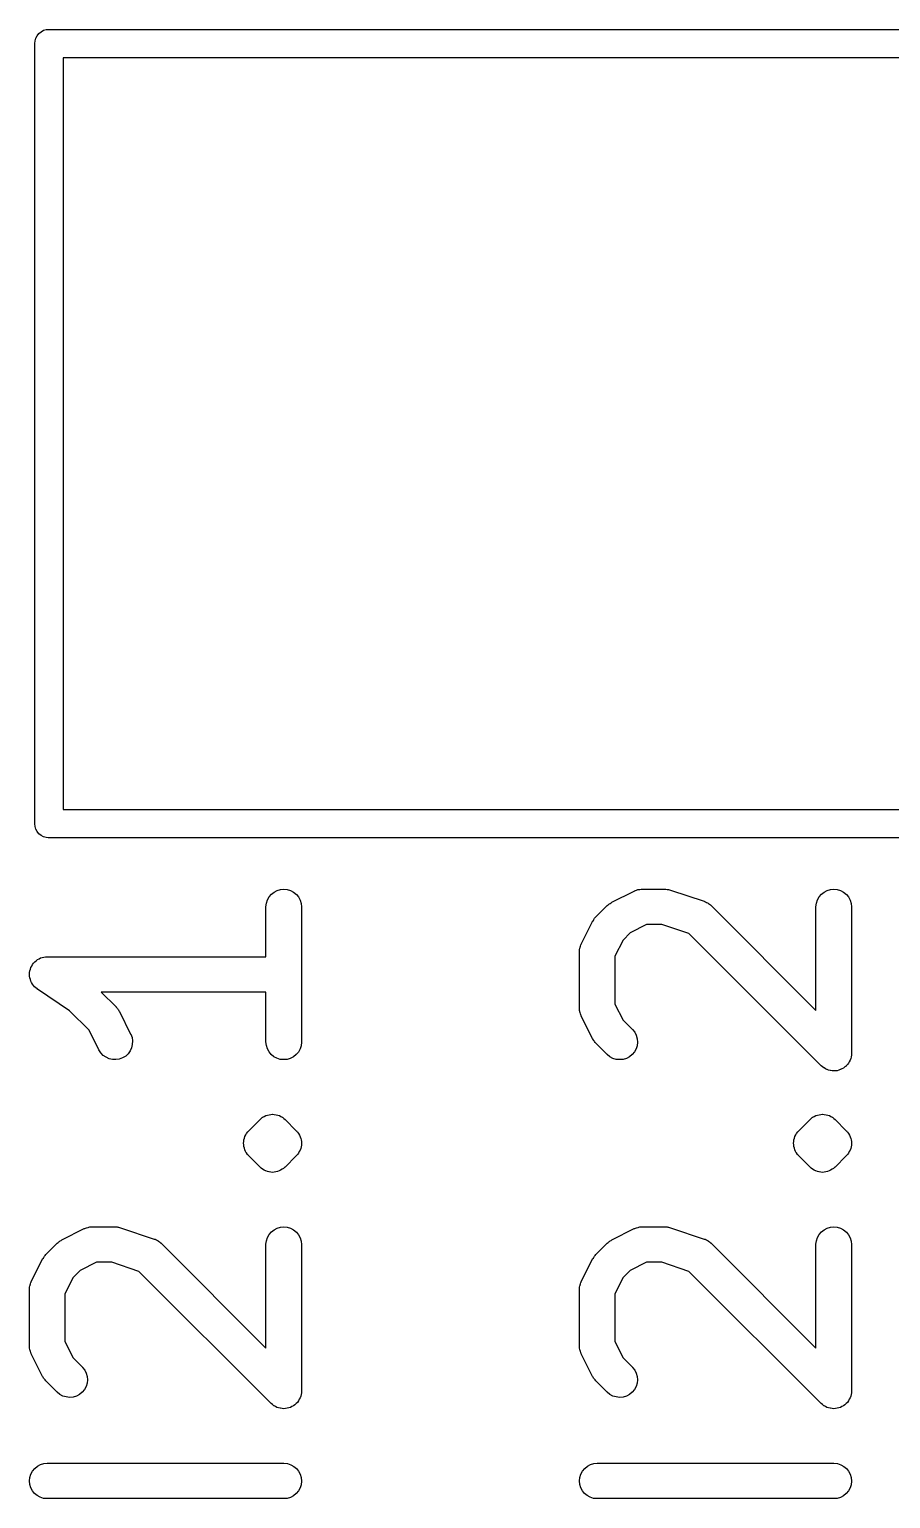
# Model space of a CAD drawing. Extents: x 160.5 to 231.1, y -123.8 to -81.5.
# Drawn here: x 186.68 to 190.32, y -116.97 to -110.75 of the extents above; entities that cross this region are included whole.
import ezdxf

# ---------------------------------------------------------------- set-up
doc = ezdxf.new("R2010")
doc.units = 0
doc.layers.add('BLACK', color=7, linetype='CONTINUOUS')

msp = doc.modelspace()

# ---------------------------------------------------------------- linework, layer by layer
at = {"layer": 'BLACK', "linetype": 'CONTINUOUS'}
for p, q in [((186.737, -110.754), (186.748, -110.751)), ((186.748, -110.751), (186.757, -110.75)), ((186.757, -110.75), (186.76, -110.75)), ((186.76, -110.75), (186.763, -110.75)), ((186.763, -110.75), (192.163, -110.75)), ((186.7, -110.81), (186.701, -110.798)), ((186.7, -110.813), (186.7, -110.81)), ((186.7, -114.107), (186.7, -110.813)), ((186.701, -110.798), (186.704, -110.787)), ((186.704, -110.787), (186.71, -110.777)), ((186.71, -110.777), (186.717, -110.767)), ((186.717, -110.767), (186.727, -110.76)), ((186.727, -110.76), (186.737, -110.754)), ((192.163, -110.87), (186.82, -110.87)), ((186.82, -110.87), (186.82, -114.05)), ((186.7, -114.11), (186.7, -114.107)), ((186.82, -114.05), (192.163, -114.05)), ((186.701, -114.122), (186.7, -114.11)), ((186.704, -114.133), (186.701, -114.122)), ((186.71, -114.143), (186.704, -114.133)), ((186.717, -114.153), (186.71, -114.143)), ((186.727, -114.16), (186.717, -114.153)), ((186.737, -114.166), (186.727, -114.16)), ((186.748, -114.169), (186.737, -114.166)), ((186.757, -114.17), (186.748, -114.169)), ((186.76, -114.17), (186.757, -114.17)), ((186.757, -114.17), (186.757, -114.17)), ((186.763, -114.17), (186.76, -114.17)), ((192.163, -114.17), (186.763, -114.17)), ((187.69, -114.42), (187.7, -114.408)), ((187.7, -114.408), (187.711, -114.399)), ((187.711, -114.399), (187.724, -114.392)), ((187.724, -114.392), (187.738, -114.388)), ((187.738, -114.388), (187.753, -114.387)), ((187.753, -114.387), (187.767, -114.388)), ((187.767, -114.388), (187.781, -114.393)), ((187.781, -114.393), (187.794, -114.4)), ((187.794, -114.4), (187.806, -114.409)), ((187.806, -114.409), (187.815, -114.42)), ((189.139, -114.442), (189.234, -114.395)), ((189.234, -114.395), (189.235, -114.394)), ((189.235, -114.394), (189.237, -114.394)), ((189.237, -114.394), (189.239, -114.393)), ((189.239, -114.393), (189.244, -114.391)), ((189.244, -114.391), (189.249, -114.389)), ((189.249, -114.389), (189.251, -114.389)), ((189.251, -114.389), (189.253, -114.388)), ((189.253, -114.388), (189.258, -114.388)), ((189.258, -114.388), (189.263, -114.387)), ((189.263, -114.387), (189.266, -114.387)), ((189.266, -114.387), (189.268, -114.387)), ((189.268, -114.387), (189.363, -114.387)), ((189.363, -114.387), (189.364, -114.387)), ((189.364, -114.387), (189.368, -114.387)), ((189.368, -114.387), (189.373, -114.388)), ((189.373, -114.388), (189.376, -114.388)), ((189.376, -114.388), (189.379, -114.389)), ((189.379, -114.389), (189.383, -114.39)), ((189.383, -114.39), (189.387, -114.391)), ((189.387, -114.391), (189.53, -114.438)), ((190.015, -114.42), (190.025, -114.408)), ((190.025, -114.408), (190.036, -114.399)), ((190.036, -114.399), (190.049, -114.392)), ((190.049, -114.392), (190.063, -114.388)), ((190.063, -114.388), (190.078, -114.387)), ((190.078, -114.387), (190.092, -114.388)), ((190.092, -114.388), (190.106, -114.393)), ((190.106, -114.393), (190.119, -114.4)), ((190.119, -114.4), (190.131, -114.409)), ((190.131, -114.409), (190.14, -114.42)), ((187.677, -114.461), (187.679, -114.446)), ((187.677, -114.462), (187.677, -114.461)), ((187.677, -114.673), (187.677, -114.462)), ((187.679, -114.446), (187.683, -114.432)), ((187.683, -114.432), (187.69, -114.42)), ((187.815, -114.42), (187.822, -114.433)), ((187.822, -114.433), (187.826, -114.447)), ((187.826, -114.447), (187.827, -114.462)), ((187.827, -114.462), (187.827, -115.033)), ((189.072, -114.504), (189.12, -114.456)), ((189.12, -114.456), (189.124, -114.453)), ((189.12, -114.456), (189.12, -114.456)), ((189.124, -114.453), (189.127, -114.45)), ((189.127, -114.45), (189.129, -114.449)), ((189.129, -114.449), (189.132, -114.447)), ((189.132, -114.447), (189.136, -114.445)), ((189.136, -114.445), (189.139, -114.442)), ((189.53, -114.438), (189.531, -114.439)), ((189.531, -114.439), (189.533, -114.44)), ((189.533, -114.44), (189.535, -114.44)), ((189.535, -114.44), (189.539, -114.443)), ((189.539, -114.443), (189.544, -114.445)), ((189.544, -114.445), (189.546, -114.446)), ((189.546, -114.446), (189.548, -114.447)), ((189.548, -114.447), (189.552, -114.45)), ((189.552, -114.45), (189.556, -114.453)), ((189.556, -114.453), (189.557, -114.455)), ((189.557, -114.455), (189.559, -114.456)), ((189.559, -114.456), (190.002, -114.9)), ((190.002, -114.461), (190.004, -114.446)), ((190.002, -114.462), (190.002, -114.461)), ((190.002, -114.9), (190.002, -114.462)), ((190.004, -114.446), (190.008, -114.432)), ((190.008, -114.432), (190.015, -114.42)), ((190.14, -114.42), (190.147, -114.433)), ((190.147, -114.433), (190.151, -114.447)), ((190.151, -114.447), (190.152, -114.462)), ((190.152, -114.462), (190.152, -115.081)), ((189.01, -114.619), (189.058, -114.524)), ((189.058, -114.523), (189.061, -114.519)), ((189.058, -114.524), (189.058, -114.523)), ((189.061, -114.519), (189.063, -114.515)), ((189.063, -114.515), (189.065, -114.513)), ((189.065, -114.513), (189.066, -114.51)), ((189.066, -114.51), (189.069, -114.507)), ((189.069, -114.507), (189.072, -114.504)), ((189.286, -114.537), (189.217, -114.571)), ((189.351, -114.537), (189.286, -114.537)), ((189.465, -114.575), (189.351, -114.537)), ((189.187, -114.602), (189.152, -114.67)), ((189.217, -114.571), (189.187, -114.602)), ((190.024, -115.134), (189.465, -114.575)), ((189.002, -114.651), (189.003, -114.649)), ((189.002, -114.652), (189.002, -114.651)), ((189.002, -114.89), (189.002, -114.652)), ((189.003, -114.642), (189.004, -114.637)), ((189.003, -114.647), (189.003, -114.642)), ((189.003, -114.649), (189.003, -114.647)), ((189.004, -114.637), (189.005, -114.635)), ((189.005, -114.633), (189.007, -114.628)), ((189.005, -114.635), (189.005, -114.633)), ((189.007, -114.628), (189.008, -114.623)), ((189.008, -114.623), (189.01, -114.621)), ((189.01, -114.621), (189.01, -114.619)), ((186.679, -114.732), (186.681, -114.725)), ((186.681, -114.725), (186.683, -114.719)), ((186.683, -114.718), (186.687, -114.712)), ((186.683, -114.719), (186.683, -114.718)), ((186.683, -114.719), (186.683, -114.719)), ((186.687, -114.712), (186.69, -114.706)), ((186.69, -114.706), (186.695, -114.7)), ((186.69, -114.706), (186.69, -114.706)), ((186.69, -114.706), (186.69, -114.706)), ((186.695, -114.7), (186.7, -114.694)), ((186.7, -114.694), (186.705, -114.69)), ((186.7, -114.694), (186.7, -114.694)), ((186.7, -114.694), (186.7, -114.694)), ((186.705, -114.69), (186.711, -114.685)), ((186.711, -114.685), (186.718, -114.682)), ((186.711, -114.685), (186.711, -114.685)), ((186.711, -114.685), (186.711, -114.685)), ((186.718, -114.682), (186.724, -114.678)), ((186.724, -114.678), (186.731, -114.676)), ((186.724, -114.678), (186.724, -114.678)), ((186.724, -114.678), (186.724, -114.678)), ((186.731, -114.676), (186.738, -114.674)), ((186.738, -114.674), (186.745, -114.673)), ((186.738, -114.674), (186.738, -114.674)), ((186.738, -114.674), (186.738, -114.674)), ((186.745, -114.673), (186.752, -114.673)), ((186.752, -114.673), (187.677, -114.673)), ((189.152, -114.67), (189.152, -114.873)), ((186.677, -114.747), (186.678, -114.74)), ((186.678, -114.755), (186.677, -114.747)), ((186.677, -114.747), (186.677, -114.747)), ((186.677, -114.747), (186.677, -114.747)), ((186.678, -114.74), (186.679, -114.733)), ((186.679, -114.762), (186.678, -114.755)), ((186.679, -114.733), (186.679, -114.732)), ((186.679, -114.732), (186.679, -114.732)), ((186.681, -114.769), (186.679, -114.762)), ((186.679, -114.762), (186.679, -114.762)), ((186.679, -114.762), (186.679, -114.762)), ((186.683, -114.776), (186.681, -114.769)), ((186.686, -114.782), (186.683, -114.776)), ((186.683, -114.776), (186.683, -114.776)), ((186.683, -114.776), (186.683, -114.776)), ((186.69, -114.789), (186.686, -114.782)), ((186.694, -114.794), (186.69, -114.789)), ((186.69, -114.789), (186.69, -114.789)), ((186.69, -114.789), (186.69, -114.789)), ((186.699, -114.8), (186.694, -114.794)), ((186.704, -114.805), (186.699, -114.8)), ((186.699, -114.8), (186.699, -114.8)), ((186.699, -114.8), (186.699, -114.8)), ((186.71, -114.809), (186.704, -114.805)), ((186.71, -114.81), (186.71, -114.809)), ((186.71, -114.809), (186.71, -114.809)), ((186.711, -114.81), (186.71, -114.81)), ((186.71, -114.81), (186.71, -114.81)), ((186.847, -114.901), (186.711, -114.81)), ((187.677, -114.823), (186.981, -114.823)), ((186.981, -114.823), (187.044, -114.885)), ((187.677, -115.033), (187.677, -114.823)), ((186.929, -114.983), (186.847, -114.901)), ((187.044, -114.885), (187.044, -114.886)), ((187.044, -114.886), (187.047, -114.889)), ((187.047, -114.889), (187.05, -114.892)), ((187.05, -114.892), (187.051, -114.895)), ((187.051, -114.895), (187.053, -114.897)), ((187.053, -114.897), (187.055, -114.901)), ((187.055, -114.901), (187.058, -114.905)), ((187.058, -114.905), (187.105, -115)), ((189.003, -114.893), (189.002, -114.89)), ((189.003, -114.895), (189.003, -114.893)), ((189.003, -114.9), (189.003, -114.895)), ((189.004, -114.905), (189.003, -114.9)), ((189.004, -114.907), (189.004, -114.905)), ((189.005, -114.909), (189.004, -114.907)), ((189.007, -114.914), (189.005, -114.909)), ((189.008, -114.919), (189.007, -114.914)), ((189.152, -114.873), (189.187, -114.941)), ((189.009, -114.921), (189.008, -114.919)), ((189.01, -114.923), (189.009, -114.921)), ((189.01, -114.924), (189.01, -114.923)), ((189.058, -115.019), (189.01, -114.924)), ((189.187, -114.941), (189.226, -114.98)), ((186.971, -115.067), (186.929, -114.983)), ((187.105, -115), (187.106, -115.001)), ((187.106, -115.001), (187.111, -115.014)), ((187.111, -115.014), (187.113, -115.029)), ((187.113, -115.029), (187.112, -115.044)), ((187.679, -115.048), (187.677, -115.033)), ((187.827, -115.034), (187.826, -115.049)), ((187.827, -115.033), (187.827, -115.034)), ((189.06, -115.023), (189.058, -115.019)), ((189.062, -115.027), (189.06, -115.023)), ((189.064, -115.029), (189.062, -115.027)), ((189.066, -115.032), (189.064, -115.029)), ((189.069, -115.035), (189.066, -115.032)), ((189.071, -115.038), (189.069, -115.035)), ((189.072, -115.039), (189.071, -115.038)), ((189.12, -115.086), (189.072, -115.039)), ((189.226, -114.98), (189.226, -114.981)), ((189.226, -114.981), (189.236, -114.992)), ((189.236, -114.992), (189.242, -115.005)), ((189.242, -115.005), (189.246, -115.02)), ((189.246, -115.02), (189.248, -115.034)), ((189.248, -115.034), (189.246, -115.049)), ((186.979, -115.079), (186.971, -115.067)), ((186.989, -115.09), (186.979, -115.079)), ((187.001, -115.098), (186.989, -115.09)), ((187.014, -115.104), (187.001, -115.098)), ((187.071, -115.101), (187.057, -115.106)), ((187.084, -115.093), (187.071, -115.101)), ((187.094, -115.083), (187.084, -115.093)), ((187.103, -115.071), (187.094, -115.083)), ((187.109, -115.058), (187.103, -115.071)), ((187.112, -115.044), (187.109, -115.058)), ((187.683, -115.062), (187.679, -115.048)), ((187.69, -115.075), (187.683, -115.062)), ((187.699, -115.086), (187.69, -115.075)), ((187.71, -115.096), (187.699, -115.086)), ((187.723, -115.102), (187.71, -115.096)), ((187.793, -115.096), (187.78, -115.103)), ((187.805, -115.087), (187.793, -115.096)), ((187.814, -115.076), (187.805, -115.087)), ((187.821, -115.063), (187.814, -115.076)), ((187.826, -115.049), (187.821, -115.063)), ((189.131, -115.096), (189.12, -115.086)), ((189.144, -115.103), (189.131, -115.096)), ((189.214, -115.096), (189.201, -115.103)), ((189.225, -115.087), (189.214, -115.096)), ((189.235, -115.075), (189.225, -115.087)), ((189.242, -115.063), (189.235, -115.075)), ((189.246, -115.049), (189.242, -115.063)), ((190.151, -115.097), (190.149, -115.103)), ((190.152, -115.089), (190.151, -115.096)), ((190.151, -115.096), (190.151, -115.096)), ((190.151, -115.096), (190.151, -115.097)), ((190.152, -115.081), (190.152, -115.082)), ((190.152, -115.082), (190.152, -115.082)), ((190.152, -115.082), (190.152, -115.082)), ((190.152, -115.082), (190.152, -115.082)), ((190.152, -115.082), (190.152, -115.089)), ((187.028, -115.108), (187.014, -115.104)), ((187.043, -115.108), (187.028, -115.108)), ((187.057, -115.106), (187.043, -115.108)), ((187.737, -115.107), (187.723, -115.102)), ((187.752, -115.108), (187.737, -115.107)), ((187.766, -115.107), (187.752, -115.108)), ((187.78, -115.103), (187.766, -115.107)), ((189.158, -115.107), (189.144, -115.103)), ((189.172, -115.108), (189.158, -115.107)), ((189.187, -115.107), (189.172, -115.108)), ((189.201, -115.103), (189.187, -115.107)), ((190.03, -115.139), (190.024, -115.134)), ((190.035, -115.143), (190.03, -115.139)), ((190.036, -115.143), (190.035, -115.143)), ((190.042, -115.147), (190.036, -115.143)), ((190.036, -115.143), (190.036, -115.143)), ((190.048, -115.15), (190.042, -115.147)), ((190.049, -115.15), (190.048, -115.15)), ((190.048, -115.15), (190.048, -115.15)), ((190.055, -115.152), (190.049, -115.15)), ((190.062, -115.154), (190.055, -115.152)), ((190.063, -115.154), (190.062, -115.154)), ((190.062, -115.154), (190.062, -115.154)), ((190.07, -115.155), (190.063, -115.154)), ((190.077, -115.156), (190.07, -115.155)), ((190.084, -115.155), (190.077, -115.156)), ((190.077, -115.156), (190.077, -115.156)), ((190.077, -115.156), (190.077, -115.156)), ((190.091, -115.155), (190.084, -115.155)), ((190.092, -115.155), (190.091, -115.155)), ((190.099, -115.153), (190.092, -115.155)), ((190.092, -115.155), (190.092, -115.155)), ((190.105, -115.15), (190.099, -115.153)), ((190.106, -115.15), (190.105, -115.15)), ((190.112, -115.147), (190.106, -115.15)), ((190.106, -115.15), (190.106, -115.15)), ((190.118, -115.144), (190.112, -115.147)), ((190.119, -115.144), (190.118, -115.144)), ((190.124, -115.139), (190.119, -115.144)), ((190.119, -115.144), (190.119, -115.144)), ((190.13, -115.135), (190.124, -115.139)), ((190.135, -115.129), (190.13, -115.134)), ((190.13, -115.134), (190.13, -115.134)), ((190.13, -115.134), (190.13, -115.135)), ((190.139, -115.123), (190.135, -115.129)), ((190.143, -115.117), (190.139, -115.123)), ((190.139, -115.123), (190.139, -115.123)), ((190.139, -115.123), (190.139, -115.123)), ((190.146, -115.11), (190.143, -115.117)), ((190.149, -115.103), (190.146, -115.11)), ((190.146, -115.11), (190.146, -115.11)), ((190.146, -115.11), (190.146, -115.11)), ((187.664, -115.351), (187.67, -115.348)), ((187.67, -115.348), (187.676, -115.345)), ((187.676, -115.345), (187.677, -115.345)), ((187.677, -115.345), (187.684, -115.343)), ((187.677, -115.345), (187.677, -115.345)), ((187.684, -115.343), (187.69, -115.341)), ((187.69, -115.341), (187.691, -115.341)), ((187.691, -115.341), (187.698, -115.34)), ((187.691, -115.341), (187.691, -115.341)), ((187.698, -115.34), (187.705, -115.339)), ((187.705, -115.339), (187.706, -115.339)), ((187.705, -115.339), (187.705, -115.339)), ((187.706, -115.339), (187.712, -115.34)), ((187.712, -115.34), (187.72, -115.341)), ((187.72, -115.341), (187.72, -115.341)), ((187.72, -115.341), (187.72, -115.341)), ((187.72, -115.341), (187.727, -115.343)), ((187.727, -115.343), (187.734, -115.345)), ((187.734, -115.345), (187.734, -115.345)), ((187.734, -115.345), (187.734, -115.345)), ((187.734, -115.345), (187.74, -115.349)), ((187.74, -115.349), (187.746, -115.352)), ((189.989, -115.351), (189.995, -115.348)), ((189.995, -115.348), (190.001, -115.345)), ((190.001, -115.345), (190.002, -115.345)), ((190.002, -115.345), (190.009, -115.343)), ((190.002, -115.345), (190.002, -115.345)), ((190.009, -115.343), (190.015, -115.341)), ((190.015, -115.341), (190.016, -115.341)), ((190.016, -115.341), (190.023, -115.34)), ((190.016, -115.341), (190.016, -115.341)), ((190.023, -115.34), (190.03, -115.339)), ((190.03, -115.339), (190.031, -115.339)), ((190.03, -115.339), (190.03, -115.339)), ((190.031, -115.339), (190.037, -115.34)), ((190.037, -115.34), (190.045, -115.341)), ((190.045, -115.341), (190.045, -115.341)), ((190.045, -115.341), (190.045, -115.341)), ((190.045, -115.341), (190.052, -115.343)), ((190.052, -115.343), (190.059, -115.345)), ((190.059, -115.345), (190.059, -115.345)), ((190.059, -115.345), (190.059, -115.345)), ((190.059, -115.345), (190.065, -115.349)), ((190.065, -115.349), (190.071, -115.352)), ((187.6, -115.414), (187.604, -115.409)), ((187.604, -115.409), (187.652, -115.361)), ((187.652, -115.361), (187.658, -115.356)), ((187.652, -115.361), (187.652, -115.361)), ((187.652, -115.361), (187.652, -115.361)), ((187.652, -115.361), (187.652, -115.361)), ((187.652, -115.361), (187.652, -115.361)), ((187.658, -115.356), (187.663, -115.352)), ((187.663, -115.352), (187.664, -115.352)), ((187.664, -115.352), (187.664, -115.351)), ((187.746, -115.352), (187.747, -115.352)), ((187.747, -115.352), (187.747, -115.352)), ((187.747, -115.352), (187.752, -115.357)), ((187.752, -115.357), (187.758, -115.361)), ((187.758, -115.361), (187.805, -115.409)), ((187.805, -115.409), (187.806, -115.409)), ((187.806, -115.409), (187.806, -115.409)), ((187.806, -115.409), (187.806, -115.409)), ((187.806, -115.409), (187.806, -115.409)), ((187.806, -115.409), (187.806, -115.409)), ((187.806, -115.409), (187.806, -115.409)), ((187.806, -115.409), (187.806, -115.41)), ((187.806, -115.41), (187.811, -115.415)), ((189.925, -115.414), (189.929, -115.409)), ((189.929, -115.409), (189.977, -115.361)), ((189.977, -115.361), (189.983, -115.356)), ((189.977, -115.361), (189.977, -115.361)), ((189.977, -115.361), (189.977, -115.361)), ((189.977, -115.361), (189.977, -115.361)), ((189.977, -115.361), (189.977, -115.361)), ((189.983, -115.356), (189.988, -115.352)), ((189.988, -115.352), (189.989, -115.352)), ((189.989, -115.352), (189.989, -115.351)), ((190.071, -115.352), (190.072, -115.352)), ((190.072, -115.352), (190.072, -115.352)), ((190.072, -115.352), (190.077, -115.357)), ((190.077, -115.357), (190.083, -115.361)), ((190.083, -115.361), (190.13, -115.409)), ((190.13, -115.409), (190.131, -115.409)), ((190.131, -115.409), (190.131, -115.409)), ((190.131, -115.409), (190.131, -115.409)), ((190.131, -115.409), (190.131, -115.409)), ((190.131, -115.409), (190.131, -115.409)), ((190.131, -115.409), (190.131, -115.409)), ((190.131, -115.409), (190.131, -115.41)), ((190.131, -115.41), (190.136, -115.415)), ((187.582, -115.461), (187.583, -115.454)), ((187.582, -115.462), (187.582, -115.461)), ((187.582, -115.461), (187.582, -115.461)), ((187.582, -115.461), (187.582, -115.461)), ((187.583, -115.469), (187.582, -115.462)), ((187.582, -115.462), (187.582, -115.462)), ((187.583, -115.454), (187.584, -115.447)), ((187.583, -115.476), (187.583, -115.469)), ((187.584, -115.447), (187.586, -115.44)), ((187.584, -115.447), (187.584, -115.447)), ((187.584, -115.447), (187.584, -115.447)), ((187.584, -115.447), (187.584, -115.447)), ((187.584, -115.447), (187.584, -115.447)), ((187.586, -115.44), (187.588, -115.433)), ((187.588, -115.433), (187.592, -115.426)), ((187.588, -115.433), (187.588, -115.433)), ((187.588, -115.433), (187.588, -115.433)), ((187.588, -115.433), (187.588, -115.433)), ((187.588, -115.433), (187.588, -115.433)), ((187.592, -115.426), (187.595, -115.42)), ((187.595, -115.42), (187.6, -115.414)), ((187.595, -115.42), (187.595, -115.42)), ((187.595, -115.42), (187.595, -115.42)), ((187.595, -115.42), (187.595, -115.42)), ((187.595, -115.42), (187.595, -115.42)), ((187.811, -115.415), (187.815, -115.421)), ((187.815, -115.421), (187.815, -115.421)), ((187.815, -115.421), (187.815, -115.421)), ((187.815, -115.421), (187.815, -115.421)), ((187.815, -115.421), (187.815, -115.421)), ((187.815, -115.421), (187.819, -115.427)), ((187.819, -115.427), (187.822, -115.434)), ((187.822, -115.434), (187.822, -115.434)), ((187.822, -115.434), (187.822, -115.434)), ((187.822, -115.434), (187.822, -115.434)), ((187.822, -115.434), (187.822, -115.434)), ((187.822, -115.434), (187.824, -115.441)), ((187.824, -115.441), (187.826, -115.448)), ((187.826, -115.448), (187.826, -115.448)), ((187.826, -115.448), (187.826, -115.448)), ((187.826, -115.448), (187.826, -115.448)), ((187.826, -115.448), (187.826, -115.448)), ((187.826, -115.448), (187.827, -115.455)), ((187.827, -115.47), (187.826, -115.477)), ((187.827, -115.455), (187.827, -115.462)), ((187.827, -115.462), (187.827, -115.462)), ((187.827, -115.462), (187.827, -115.462)), ((187.827, -115.462), (187.827, -115.463)), ((187.827, -115.463), (187.827, -115.463)), ((187.827, -115.463), (187.827, -115.47)), ((189.907, -115.461), (189.908, -115.454)), ((189.907, -115.462), (189.907, -115.461)), ((189.907, -115.461), (189.907, -115.461)), ((189.907, -115.461), (189.907, -115.461)), ((189.908, -115.469), (189.907, -115.462)), ((189.907, -115.462), (189.907, -115.462)), ((189.908, -115.454), (189.909, -115.447)), ((189.908, -115.476), (189.908, -115.469)), ((189.909, -115.447), (189.911, -115.44)), ((189.909, -115.447), (189.909, -115.447)), ((189.909, -115.447), (189.909, -115.447)), ((189.909, -115.447), (189.909, -115.447)), ((189.909, -115.447), (189.909, -115.447)), ((189.911, -115.44), (189.913, -115.433)), ((189.913, -115.433), (189.917, -115.426)), ((189.913, -115.433), (189.913, -115.433)), ((189.913, -115.433), (189.913, -115.433)), ((189.913, -115.433), (189.913, -115.433)), ((189.913, -115.433), (189.913, -115.433)), ((189.917, -115.426), (189.92, -115.42)), ((189.92, -115.42), (189.925, -115.414)), ((189.92, -115.42), (189.92, -115.42)), ((189.92, -115.42), (189.92, -115.42)), ((189.92, -115.42), (189.92, -115.42)), ((189.92, -115.42), (189.92, -115.42)), ((190.136, -115.415), (190.14, -115.421)), ((190.14, -115.421), (190.14, -115.421)), ((190.14, -115.421), (190.14, -115.421)), ((190.14, -115.421), (190.14, -115.421)), ((190.14, -115.421), (190.14, -115.421)), ((190.14, -115.421), (190.144, -115.427)), ((190.144, -115.427), (190.147, -115.434)), ((190.147, -115.434), (190.147, -115.434)), ((190.147, -115.434), (190.147, -115.434)), ((190.147, -115.434), (190.147, -115.434)), ((190.147, -115.434), (190.147, -115.434)), ((190.147, -115.434), (190.149, -115.441)), ((190.149, -115.441), (190.151, -115.448)), ((190.151, -115.448), (190.151, -115.448)), ((190.151, -115.448), (190.151, -115.448)), ((190.151, -115.448), (190.151, -115.448)), ((190.151, -115.448), (190.151, -115.448)), ((190.151, -115.448), (190.152, -115.455)), ((190.152, -115.47), (190.151, -115.477)), ((190.152, -115.455), (190.152, -115.462)), ((190.152, -115.462), (190.152, -115.462)), ((190.152, -115.462), (190.152, -115.462)), ((190.152, -115.462), (190.152, -115.463)), ((190.152, -115.463), (190.152, -115.463)), ((190.152, -115.463), (190.152, -115.47)), ((187.584, -115.476), (187.583, -115.476)), ((187.583, -115.476), (187.583, -115.476)), ((187.583, -115.476), (187.583, -115.476)), ((187.586, -115.483), (187.584, -115.476)), ((187.584, -115.476), (187.584, -115.476)), ((187.588, -115.49), (187.586, -115.483)), ((187.591, -115.497), (187.588, -115.49)), ((187.588, -115.49), (187.588, -115.49)), ((187.588, -115.49), (187.588, -115.49)), ((187.588, -115.49), (187.588, -115.49)), ((187.588, -115.49), (187.588, -115.49)), ((187.594, -115.503), (187.591, -115.497)), ((187.595, -115.503), (187.594, -115.503)), ((187.594, -115.503), (187.594, -115.503)), ((187.594, -115.503), (187.594, -115.503)), ((187.594, -115.503), (187.594, -115.503)), ((187.599, -115.509), (187.595, -115.503)), ((187.603, -115.514), (187.599, -115.509)), ((187.604, -115.514), (187.603, -115.514)), ((187.604, -115.515), (187.604, -115.514)), ((187.604, -115.514), (187.604, -115.514)), ((187.604, -115.514), (187.604, -115.514)), ((187.652, -115.563), (187.604, -115.515)), ((187.604, -115.515), (187.604, -115.515)), ((187.604, -115.515), (187.604, -115.515)), ((187.604, -115.515), (187.604, -115.515)), ((187.805, -115.515), (187.758, -115.563)), ((187.81, -115.509), (187.805, -115.515)), ((187.814, -115.504), (187.81, -115.509)), ((187.815, -115.504), (187.814, -115.504)), ((187.814, -115.504), (187.814, -115.504)), ((187.818, -115.497), (187.815, -115.504)), ((187.815, -115.504), (187.815, -115.504)), ((187.815, -115.504), (187.815, -115.504)), ((187.821, -115.491), (187.818, -115.497)), ((187.822, -115.491), (187.821, -115.491)), ((187.821, -115.491), (187.821, -115.491)), ((187.824, -115.484), (187.822, -115.491)), ((187.822, -115.491), (187.822, -115.491)), ((187.822, -115.491), (187.822, -115.491)), ((187.826, -115.477), (187.824, -115.484)), ((187.824, -115.484), (187.824, -115.484)), ((187.826, -115.477), (187.826, -115.477)), ((187.826, -115.477), (187.826, -115.477)), ((187.826, -115.477), (187.826, -115.477)), ((187.826, -115.477), (187.826, -115.477)), ((189.909, -115.476), (189.908, -115.476)), ((189.908, -115.476), (189.908, -115.476)), ((189.908, -115.476), (189.908, -115.476)), ((189.911, -115.483), (189.909, -115.476)), ((189.909, -115.476), (189.909, -115.476)), ((189.913, -115.49), (189.911, -115.483)), ((189.916, -115.497), (189.913, -115.49)), ((189.913, -115.49), (189.913, -115.49)), ((189.913, -115.49), (189.913, -115.49)), ((189.913, -115.49), (189.913, -115.49)), ((189.913, -115.49), (189.913, -115.49)), ((189.919, -115.503), (189.916, -115.497)), ((189.92, -115.503), (189.919, -115.503)), ((189.919, -115.503), (189.919, -115.503)), ((189.919, -115.503), (189.919, -115.503)), ((189.919, -115.503), (189.919, -115.503)), ((189.924, -115.509), (189.92, -115.503)), ((189.928, -115.514), (189.924, -115.509)), ((189.929, -115.514), (189.928, -115.514)), ((189.929, -115.515), (189.929, -115.514)), ((189.929, -115.514), (189.929, -115.514)), ((189.929, -115.514), (189.929, -115.514)), ((189.977, -115.563), (189.929, -115.515)), ((189.929, -115.515), (189.929, -115.515)), ((189.929, -115.515), (189.929, -115.515)), ((189.929, -115.515), (189.929, -115.515)), ((190.13, -115.515), (190.083, -115.563)), ((190.135, -115.509), (190.13, -115.515)), ((190.139, -115.504), (190.135, -115.509)), ((190.14, -115.504), (190.139, -115.504)), ((190.139, -115.504), (190.139, -115.504)), ((190.143, -115.497), (190.14, -115.504)), ((190.14, -115.504), (190.14, -115.504)), ((190.14, -115.504), (190.14, -115.504)), ((190.146, -115.491), (190.143, -115.497)), ((190.147, -115.491), (190.146, -115.491)), ((190.146, -115.491), (190.146, -115.491)), ((190.149, -115.484), (190.147, -115.491)), ((190.147, -115.491), (190.147, -115.491)), ((190.147, -115.491), (190.147, -115.491)), ((190.151, -115.477), (190.149, -115.484)), ((190.149, -115.484), (190.149, -115.484)), ((190.151, -115.477), (190.151, -115.477)), ((190.151, -115.477), (190.151, -115.477)), ((190.151, -115.477), (190.151, -115.477)), ((190.151, -115.477), (190.151, -115.477)), ((187.657, -115.567), (187.652, -115.563)), ((187.663, -115.572), (187.657, -115.567)), ((187.669, -115.575), (187.663, -115.572)), ((187.663, -115.572), (187.663, -115.572)), ((187.663, -115.572), (187.663, -115.572)), ((187.675, -115.579), (187.669, -115.575)), ((187.676, -115.579), (187.675, -115.579)), ((187.683, -115.581), (187.676, -115.579)), ((187.676, -115.579), (187.676, -115.579)), ((187.689, -115.583), (187.683, -115.581)), ((187.69, -115.583), (187.689, -115.583)), ((187.697, -115.584), (187.69, -115.583)), ((187.69, -115.583), (187.69, -115.583)), ((187.704, -115.585), (187.697, -115.584)), ((187.711, -115.584), (187.704, -115.585)), ((187.704, -115.585), (187.704, -115.584)), ((187.704, -115.584), (187.704, -115.585)), ((187.719, -115.583), (187.711, -115.584)), ((187.726, -115.581), (187.719, -115.583)), ((187.719, -115.583), (187.719, -115.583)), ((187.719, -115.583), (187.719, -115.583)), ((187.733, -115.579), (187.726, -115.581)), ((187.739, -115.576), (187.733, -115.579)), ((187.733, -115.579), (187.733, -115.579)), ((187.733, -115.579), (187.733, -115.579)), ((187.746, -115.572), (187.739, -115.576)), ((187.751, -115.568), (187.746, -115.572)), ((187.746, -115.572), (187.746, -115.572)), ((187.746, -115.572), (187.746, -115.572)), ((187.757, -115.563), (187.751, -115.568)), ((187.758, -115.563), (187.757, -115.563)), ((187.757, -115.563), (187.757, -115.563)), ((187.757, -115.563), (187.757, -115.563)), ((187.757, -115.563), (187.757, -115.563)), ((189.982, -115.567), (189.977, -115.563)), ((189.988, -115.572), (189.982, -115.567)), ((189.994, -115.575), (189.988, -115.572)), ((189.988, -115.572), (189.988, -115.572)), ((189.988, -115.572), (189.988, -115.572)), ((190, -115.579), (189.994, -115.575)), ((190.001, -115.579), (190, -115.579)), ((190.008, -115.581), (190.001, -115.579)), ((190.001, -115.579), (190.001, -115.579)), ((190.014, -115.583), (190.008, -115.581)), ((190.015, -115.583), (190.014, -115.583)), ((190.022, -115.584), (190.015, -115.583)), ((190.015, -115.583), (190.015, -115.583)), ((190.029, -115.585), (190.022, -115.584)), ((190.036, -115.584), (190.029, -115.585)), ((190.029, -115.585), (190.029, -115.584)), ((190.029, -115.584), (190.029, -115.585)), ((190.044, -115.583), (190.036, -115.584)), ((190.051, -115.581), (190.044, -115.583)), ((190.044, -115.583), (190.044, -115.583)), ((190.044, -115.583), (190.044, -115.583)), ((190.058, -115.579), (190.051, -115.581)), ((190.064, -115.576), (190.058, -115.579)), ((190.058, -115.579), (190.058, -115.579)), ((190.058, -115.579), (190.058, -115.579)), ((190.071, -115.572), (190.064, -115.576)), ((190.076, -115.568), (190.071, -115.572)), ((190.071, -115.572), (190.071, -115.572)), ((190.071, -115.572), (190.071, -115.572)), ((190.082, -115.563), (190.076, -115.568)), ((190.083, -115.563), (190.082, -115.563)), ((190.082, -115.563), (190.082, -115.563)), ((190.082, -115.563), (190.082, -115.563)), ((190.082, -115.563), (190.082, -115.563)), ((186.814, -115.871), (186.909, -115.823)), ((186.909, -115.823), (186.91, -115.823)), ((186.91, -115.823), (186.912, -115.822)), ((186.912, -115.822), (186.914, -115.821)), ((186.914, -115.821), (186.919, -115.82)), ((186.919, -115.82), (186.924, -115.818)), ((186.924, -115.818), (186.926, -115.818)), ((186.926, -115.818), (186.928, -115.817)), ((186.928, -115.817), (186.933, -115.816)), ((186.933, -115.816), (186.938, -115.816)), ((186.938, -115.816), (186.941, -115.816)), ((186.941, -115.816), (186.943, -115.815)), ((186.943, -115.815), (187.038, -115.815)), ((187.038, -115.815), (187.039, -115.815)), ((187.039, -115.815), (187.043, -115.816)), ((187.043, -115.816), (187.048, -115.816)), ((187.048, -115.816), (187.051, -115.817)), ((187.051, -115.817), (187.054, -115.817)), ((187.054, -115.817), (187.058, -115.818)), ((187.058, -115.818), (187.062, -115.819)), ((187.062, -115.819), (187.205, -115.867)), ((187.69, -115.848), (187.7, -115.837)), ((187.7, -115.837), (187.711, -115.828)), ((187.711, -115.828), (187.724, -115.821)), ((187.724, -115.821), (187.738, -115.817)), ((187.738, -115.817), (187.753, -115.815)), ((187.753, -115.815), (187.767, -115.817)), ((187.767, -115.817), (187.781, -115.821)), ((187.781, -115.821), (187.794, -115.828)), ((187.794, -115.828), (187.806, -115.838)), ((187.806, -115.838), (187.815, -115.849)), ((189.139, -115.871), (189.234, -115.823)), ((189.234, -115.823), (189.235, -115.823)), ((189.235, -115.823), (189.237, -115.822)), ((189.237, -115.822), (189.239, -115.821)), ((189.239, -115.821), (189.244, -115.82)), ((189.244, -115.82), (189.249, -115.818)), ((189.249, -115.818), (189.251, -115.818)), ((189.251, -115.818), (189.253, -115.817)), ((189.253, -115.817), (189.258, -115.816)), ((189.258, -115.816), (189.263, -115.816)), ((189.263, -115.816), (189.266, -115.816)), ((189.266, -115.816), (189.268, -115.815)), ((189.268, -115.815), (189.363, -115.815)), ((189.363, -115.815), (189.364, -115.815)), ((189.364, -115.815), (189.368, -115.816)), ((189.368, -115.816), (189.373, -115.816)), ((189.373, -115.816), (189.376, -115.817)), ((189.376, -115.817), (189.379, -115.817)), ((189.379, -115.817), (189.383, -115.818)), ((189.383, -115.818), (189.387, -115.819)), ((189.387, -115.819), (189.53, -115.867)), ((190.015, -115.848), (190.025, -115.837)), ((190.025, -115.837), (190.036, -115.828)), ((190.036, -115.828), (190.049, -115.821)), ((190.049, -115.821), (190.063, -115.817)), ((190.063, -115.817), (190.078, -115.815)), ((190.078, -115.815), (190.092, -115.817)), ((190.092, -115.817), (190.106, -115.821)), ((190.106, -115.821), (190.119, -115.828)), ((190.119, -115.828), (190.131, -115.838)), ((190.131, -115.838), (190.14, -115.849)), ((186.747, -115.933), (186.795, -115.885)), ((186.795, -115.884), (186.799, -115.882)), ((186.795, -115.885), (186.795, -115.884)), ((186.799, -115.882), (186.802, -115.879)), ((186.802, -115.879), (186.804, -115.877)), ((186.804, -115.877), (186.807, -115.875)), ((186.807, -115.875), (186.811, -115.873)), ((186.811, -115.873), (186.814, -115.871)), ((187.205, -115.867), (187.206, -115.867)), ((187.206, -115.867), (187.208, -115.868)), ((187.208, -115.868), (187.21, -115.869)), ((187.21, -115.869), (187.214, -115.871)), ((187.214, -115.871), (187.219, -115.873)), ((187.219, -115.873), (187.221, -115.875)), ((187.221, -115.875), (187.223, -115.876)), ((187.223, -115.876), (187.227, -115.879)), ((187.227, -115.879), (187.231, -115.882)), ((187.231, -115.882), (187.232, -115.884)), ((187.232, -115.884), (187.234, -115.885)), ((187.234, -115.885), (187.677, -116.328)), ((187.677, -115.889), (187.679, -115.875)), ((187.677, -115.89), (187.677, -115.889)), ((187.677, -116.328), (187.677, -115.89)), ((187.679, -115.875), (187.683, -115.861)), ((187.683, -115.861), (187.69, -115.848)), ((187.815, -115.849), (187.822, -115.862)), ((187.822, -115.862), (187.826, -115.876)), ((187.826, -115.876), (187.827, -115.89)), ((187.827, -115.89), (187.827, -116.51)), ((189.072, -115.933), (189.12, -115.885)), ((189.12, -115.884), (189.124, -115.882)), ((189.12, -115.885), (189.12, -115.884)), ((189.124, -115.882), (189.127, -115.879)), ((189.127, -115.879), (189.129, -115.877)), ((189.129, -115.877), (189.132, -115.875)), ((189.132, -115.875), (189.136, -115.873)), ((189.136, -115.873), (189.139, -115.871)), ((189.53, -115.867), (189.531, -115.867)), ((189.531, -115.867), (189.533, -115.868)), ((189.533, -115.868), (189.535, -115.869)), ((189.535, -115.869), (189.539, -115.871)), ((189.539, -115.871), (189.544, -115.873)), ((189.544, -115.873), (189.546, -115.875)), ((189.546, -115.875), (189.548, -115.876)), ((189.548, -115.876), (189.552, -115.879)), ((189.552, -115.879), (189.556, -115.882)), ((189.556, -115.882), (189.557, -115.884)), ((189.557, -115.884), (189.559, -115.885)), ((189.559, -115.885), (190.002, -116.328)), ((190.002, -115.889), (190.004, -115.875)), ((190.002, -115.89), (190.002, -115.889)), ((190.002, -116.328), (190.002, -115.89)), ((190.004, -115.875), (190.008, -115.861)), ((190.008, -115.861), (190.015, -115.848)), ((190.14, -115.849), (190.147, -115.862)), ((190.147, -115.862), (190.151, -115.876)), ((190.151, -115.876), (190.152, -115.89)), ((190.152, -115.89), (190.152, -116.51)), ((186.685, -116.047), (186.733, -115.952)), ((186.733, -115.951), (186.736, -115.948)), ((186.733, -115.952), (186.733, -115.951)), ((186.736, -115.948), (186.738, -115.944)), ((186.738, -115.944), (186.74, -115.942)), ((186.74, -115.942), (186.741, -115.939)), ((186.741, -115.939), (186.744, -115.936)), ((186.744, -115.936), (186.747, -115.933)), ((186.961, -115.965), (186.892, -116)), ((187.026, -115.965), (186.961, -115.965)), ((187.14, -116.004), (187.026, -115.965)), ((189.01, -116.047), (189.058, -115.952)), ((189.058, -115.951), (189.061, -115.948)), ((189.058, -115.952), (189.058, -115.951)), ((189.061, -115.948), (189.063, -115.944)), ((189.063, -115.944), (189.065, -115.942)), ((189.065, -115.942), (189.066, -115.939)), ((189.066, -115.939), (189.069, -115.936)), ((189.069, -115.936), (189.072, -115.933)), ((189.286, -115.965), (189.217, -116)), ((189.351, -115.965), (189.286, -115.965)), ((189.465, -116.004), (189.351, -115.965)), ((186.862, -116.03), (186.827, -116.099)), ((186.892, -116), (186.862, -116.03)), ((187.699, -116.563), (187.14, -116.004)), ((189.187, -116.03), (189.152, -116.099)), ((189.217, -116), (189.187, -116.03)), ((190.024, -116.563), (189.465, -116.004)), ((186.677, -116.08), (186.678, -116.078)), ((186.677, -116.081), (186.677, -116.08)), ((186.677, -116.319), (186.677, -116.081)), ((186.678, -116.07), (186.679, -116.065)), ((186.678, -116.076), (186.678, -116.07)), ((186.678, -116.078), (186.678, -116.076)), ((186.679, -116.065), (186.68, -116.063)), ((186.68, -116.061), (186.682, -116.056)), ((186.68, -116.063), (186.68, -116.061)), ((186.682, -116.056), (186.683, -116.051)), ((186.683, -116.051), (186.685, -116.049)), ((186.685, -116.049), (186.685, -116.047)), ((189.002, -116.08), (189.003, -116.078)), ((189.002, -116.081), (189.002, -116.08)), ((189.002, -116.319), (189.002, -116.081)), ((189.003, -116.07), (189.004, -116.065)), ((189.003, -116.076), (189.003, -116.07)), ((189.003, -116.078), (189.003, -116.076)), ((189.004, -116.065), (189.005, -116.063)), ((189.005, -116.061), (189.007, -116.056)), ((189.005, -116.063), (189.005, -116.061)), ((189.007, -116.056), (189.008, -116.051)), ((189.008, -116.051), (189.01, -116.049)), ((189.01, -116.049), (189.01, -116.047)), ((186.827, -116.099), (186.827, -116.301)), ((189.152, -116.099), (189.152, -116.301)), ((186.678, -116.321), (186.677, -116.319)), ((186.678, -116.323), (186.678, -116.321)), ((186.678, -116.329), (186.678, -116.323)), ((186.679, -116.334), (186.678, -116.329)), ((186.679, -116.336), (186.679, -116.334)), ((186.68, -116.338), (186.679, -116.336)), ((186.682, -116.343), (186.68, -116.338)), ((186.683, -116.348), (186.682, -116.343)), ((186.827, -116.301), (186.862, -116.37)), ((189.003, -116.321), (189.002, -116.319)), ((189.003, -116.323), (189.003, -116.321)), ((189.003, -116.329), (189.003, -116.323)), ((189.004, -116.334), (189.003, -116.329)), ((189.004, -116.336), (189.004, -116.334)), ((189.005, -116.338), (189.004, -116.336)), ((189.007, -116.343), (189.005, -116.338)), ((189.008, -116.348), (189.007, -116.343)), ((189.152, -116.301), (189.187, -116.37)), ((186.684, -116.35), (186.683, -116.348)), ((186.685, -116.352), (186.684, -116.35)), ((186.685, -116.353), (186.685, -116.352)), ((186.733, -116.448), (186.685, -116.353)), ((186.862, -116.37), (186.901, -116.409)), ((189.009, -116.35), (189.008, -116.348)), ((189.01, -116.352), (189.009, -116.35)), ((189.01, -116.353), (189.01, -116.352)), ((189.058, -116.448), (189.01, -116.353)), ((189.187, -116.37), (189.226, -116.409)), ((186.735, -116.451), (186.733, -116.448)), ((186.737, -116.455), (186.735, -116.451)), ((186.739, -116.458), (186.737, -116.455)), ((186.741, -116.46), (186.739, -116.458)), ((186.744, -116.463), (186.741, -116.46)), ((186.746, -116.467), (186.744, -116.463)), ((186.747, -116.467), (186.746, -116.467)), ((186.795, -116.515), (186.747, -116.467)), ((186.901, -116.409), (186.901, -116.41)), ((186.901, -116.41), (186.911, -116.421)), ((186.911, -116.421), (186.917, -116.434)), ((186.917, -116.434), (186.921, -116.448)), ((186.921, -116.448), (186.923, -116.463)), ((186.923, -116.463), (186.921, -116.477)), ((189.06, -116.451), (189.058, -116.448)), ((189.062, -116.455), (189.06, -116.451)), ((189.064, -116.458), (189.062, -116.455)), ((189.066, -116.46), (189.064, -116.458)), ((189.069, -116.463), (189.066, -116.46)), ((189.071, -116.467), (189.069, -116.463)), ((189.072, -116.467), (189.071, -116.467)), ((189.12, -116.515), (189.072, -116.467)), ((189.226, -116.409), (189.226, -116.41)), ((189.226, -116.41), (189.236, -116.421)), ((189.236, -116.421), (189.242, -116.434)), ((189.242, -116.434), (189.246, -116.448)), ((189.246, -116.448), (189.248, -116.463)), ((189.248, -116.463), (189.246, -116.477)), ((186.806, -116.524), (186.795, -116.515)), ((186.819, -116.531), (186.806, -116.524)), ((186.833, -116.535), (186.819, -116.531)), ((186.876, -116.531), (186.862, -116.536)), ((186.889, -116.525), (186.876, -116.531)), ((186.9, -116.515), (186.889, -116.525)), ((186.91, -116.504), (186.9, -116.515)), ((186.917, -116.491), (186.91, -116.504)), ((186.921, -116.477), (186.917, -116.491)), ((187.826, -116.525), (187.824, -116.532)), ((187.827, -116.518), (187.826, -116.525)), ((187.826, -116.525), (187.826, -116.525)), ((187.826, -116.525), (187.826, -116.525)), ((187.827, -116.51), (187.827, -116.51)), ((187.827, -116.51), (187.827, -116.51)), ((187.827, -116.51), (187.827, -116.51)), ((187.827, -116.51), (187.827, -116.511)), ((187.827, -116.511), (187.827, -116.518)), ((189.131, -116.524), (189.12, -116.515)), ((189.144, -116.531), (189.131, -116.524)), ((189.158, -116.535), (189.144, -116.531)), ((189.201, -116.531), (189.187, -116.536)), ((189.214, -116.525), (189.201, -116.531)), ((189.225, -116.515), (189.214, -116.525)), ((189.235, -116.504), (189.225, -116.515)), ((189.242, -116.491), (189.235, -116.504)), ((189.246, -116.477), (189.242, -116.491)), ((190.151, -116.525), (190.149, -116.532)), ((190.152, -116.518), (190.151, -116.525)), ((190.151, -116.525), (190.151, -116.525)), ((190.151, -116.525), (190.151, -116.525)), ((190.152, -116.51), (190.152, -116.51)), ((190.152, -116.51), (190.152, -116.51)), ((190.152, -116.51), (190.152, -116.51)), ((190.152, -116.51), (190.152, -116.511)), ((190.152, -116.511), (190.152, -116.518)), ((186.847, -116.537), (186.833, -116.535)), ((186.862, -116.536), (186.847, -116.537)), ((187.705, -116.567), (187.699, -116.563)), ((187.71, -116.572), (187.705, -116.567)), ((187.711, -116.572), (187.71, -116.572)), ((187.717, -116.575), (187.711, -116.572)), ((187.711, -116.572), (187.711, -116.572)), ((187.723, -116.579), (187.717, -116.575)), ((187.724, -116.579), (187.723, -116.579)), ((187.723, -116.579), (187.723, -116.579)), ((187.73, -116.581), (187.724, -116.579)), ((187.737, -116.583), (187.73, -116.581)), ((187.738, -116.583), (187.737, -116.583)), ((187.737, -116.583), (187.737, -116.583)), ((187.745, -116.584), (187.738, -116.583)), ((187.752, -116.585), (187.745, -116.584)), ((187.759, -116.584), (187.752, -116.585)), ((187.752, -116.585), (187.752, -116.585)), ((187.752, -116.585), (187.752, -116.585)), ((187.766, -116.583), (187.759, -116.584)), ((187.767, -116.583), (187.766, -116.583)), ((187.774, -116.581), (187.767, -116.583)), ((187.767, -116.583), (187.767, -116.583)), ((187.78, -116.579), (187.774, -116.581)), ((187.781, -116.579), (187.78, -116.579)), ((187.787, -116.576), (187.781, -116.579)), ((187.781, -116.579), (187.781, -116.579)), ((187.793, -116.572), (187.787, -116.576)), ((187.794, -116.572), (187.793, -116.572)), ((187.799, -116.568), (187.794, -116.572)), ((187.794, -116.572), (187.794, -116.572)), ((187.805, -116.563), (187.799, -116.568)), ((187.81, -116.558), (187.805, -116.563)), ((187.805, -116.563), (187.805, -116.563)), ((187.805, -116.563), (187.805, -116.563)), ((187.814, -116.552), (187.81, -116.558)), ((187.818, -116.545), (187.814, -116.552)), ((187.814, -116.552), (187.814, -116.552)), ((187.814, -116.552), (187.814, -116.552)), ((187.821, -116.539), (187.818, -116.545)), ((187.824, -116.532), (187.821, -116.539)), ((187.821, -116.539), (187.821, -116.539)), ((187.821, -116.539), (187.821, -116.539)), ((189.172, -116.537), (189.158, -116.535)), ((189.187, -116.536), (189.172, -116.537)), ((190.03, -116.567), (190.024, -116.563)), ((190.035, -116.572), (190.03, -116.567)), ((190.036, -116.572), (190.035, -116.572)), ((190.042, -116.575), (190.036, -116.572)), ((190.036, -116.572), (190.036, -116.572)), ((190.048, -116.579), (190.042, -116.575)), ((190.049, -116.579), (190.048, -116.579)), ((190.048, -116.579), (190.048, -116.579)), ((190.055, -116.581), (190.049, -116.579)), ((190.062, -116.583), (190.055, -116.581)), ((190.063, -116.583), (190.062, -116.583)), ((190.062, -116.583), (190.062, -116.583)), ((190.07, -116.584), (190.063, -116.583)), ((190.077, -116.585), (190.07, -116.584)), ((190.084, -116.584), (190.077, -116.585)), ((190.077, -116.585), (190.077, -116.585)), ((190.077, -116.585), (190.077, -116.585)), ((190.091, -116.583), (190.084, -116.584)), ((190.092, -116.583), (190.091, -116.583)), ((190.099, -116.581), (190.092, -116.583)), ((190.092, -116.583), (190.092, -116.583)), ((190.105, -116.579), (190.099, -116.581)), ((190.106, -116.579), (190.105, -116.579)), ((190.112, -116.576), (190.106, -116.579)), ((190.106, -116.579), (190.106, -116.579)), ((190.118, -116.572), (190.112, -116.576)), ((190.119, -116.572), (190.118, -116.572)), ((190.124, -116.568), (190.119, -116.572)), ((190.119, -116.572), (190.119, -116.572)), ((190.13, -116.563), (190.124, -116.568)), ((190.135, -116.558), (190.13, -116.563)), ((190.13, -116.563), (190.13, -116.563)), ((190.13, -116.563), (190.13, -116.563)), ((190.139, -116.552), (190.135, -116.558)), ((190.143, -116.545), (190.139, -116.552)), ((190.139, -116.552), (190.139, -116.552)), ((190.139, -116.552), (190.139, -116.552)), ((190.146, -116.539), (190.143, -116.545)), ((190.149, -116.532), (190.146, -116.539)), ((190.146, -116.539), (190.146, -116.539)), ((190.146, -116.539), (190.146, -116.539)), ((186.69, -116.849), (186.7, -116.837)), ((186.7, -116.837), (186.711, -116.828)), ((186.711, -116.828), (186.724, -116.821)), ((186.724, -116.821), (186.738, -116.817)), ((186.738, -116.817), (186.752, -116.815)), ((186.752, -116.815), (187.752, -116.815)), ((187.752, -116.815), (187.753, -116.815)), ((187.753, -116.815), (187.768, -116.817)), ((187.768, -116.817), (187.782, -116.822)), ((187.782, -116.822), (187.795, -116.829)), ((187.795, -116.829), (187.806, -116.838)), ((187.806, -116.838), (187.815, -116.849)), ((189.015, -116.849), (189.025, -116.837)), ((189.025, -116.837), (189.036, -116.828)), ((189.036, -116.828), (189.049, -116.821)), ((189.049, -116.821), (189.063, -116.817)), ((189.063, -116.817), (189.077, -116.815)), ((189.077, -116.815), (190.077, -116.815)), ((190.077, -116.815), (190.078, -116.815)), ((190.078, -116.815), (190.093, -116.817)), ((190.093, -116.817), (190.107, -116.822)), ((190.107, -116.822), (190.12, -116.829)), ((190.12, -116.829), (190.131, -116.838)), ((190.131, -116.838), (190.14, -116.849)), ((186.677, -116.89), (186.679, -116.875)), ((186.679, -116.905), (186.677, -116.89)), ((186.679, -116.875), (186.683, -116.861)), ((186.683, -116.861), (186.69, -116.849)), ((187.815, -116.849), (187.822, -116.862)), ((187.822, -116.862), (187.826, -116.876)), ((187.826, -116.876), (187.827, -116.891)), ((187.827, -116.891), (187.826, -116.906)), ((189.002, -116.89), (189.004, -116.875)), ((189.004, -116.905), (189.002, -116.89)), ((189.004, -116.875), (189.008, -116.861)), ((189.008, -116.861), (189.015, -116.849)), ((190.14, -116.849), (190.147, -116.862)), ((190.147, -116.862), (190.151, -116.876)), ((190.151, -116.876), (190.152, -116.891)), ((190.152, -116.891), (190.151, -116.906)), ((186.683, -116.919), (186.679, -116.905)), ((186.69, -116.932), (186.683, -116.919)), ((186.699, -116.943), (186.69, -116.932)), ((186.71, -116.952), (186.699, -116.943)), ((186.723, -116.959), (186.71, -116.952)), ((186.737, -116.964), (186.723, -116.959)), ((186.751, -116.965), (186.737, -116.964)), ((186.752, -116.965), (186.751, -116.965)), ((187.752, -116.965), (186.752, -116.965)), ((187.767, -116.964), (187.752, -116.965)), ((187.781, -116.96), (187.767, -116.964)), ((187.794, -116.953), (187.781, -116.96)), ((187.805, -116.944), (187.794, -116.953)), ((187.815, -116.932), (187.805, -116.944)), ((187.822, -116.92), (187.815, -116.932)), ((187.826, -116.906), (187.822, -116.92)), ((189.008, -116.919), (189.004, -116.905)), ((189.015, -116.932), (189.008, -116.919)), ((189.024, -116.943), (189.015, -116.932)), ((189.035, -116.952), (189.024, -116.943)), ((189.048, -116.959), (189.035, -116.952)), ((189.062, -116.964), (189.048, -116.959)), ((189.076, -116.965), (189.062, -116.964)), ((189.077, -116.965), (189.076, -116.965)), ((190.077, -116.965), (189.077, -116.965)), ((190.092, -116.964), (190.077, -116.965)), ((190.106, -116.96), (190.092, -116.964)), ((190.119, -116.953), (190.106, -116.96)), ((190.13, -116.944), (190.119, -116.953)), ((190.14, -116.932), (190.13, -116.944)), ((190.147, -116.92), (190.14, -116.932)), ((190.151, -116.906), (190.147, -116.92))]:
    msp.add_line(p, q, dxfattribs=at)

doc.saveas('drawing.dxf')
